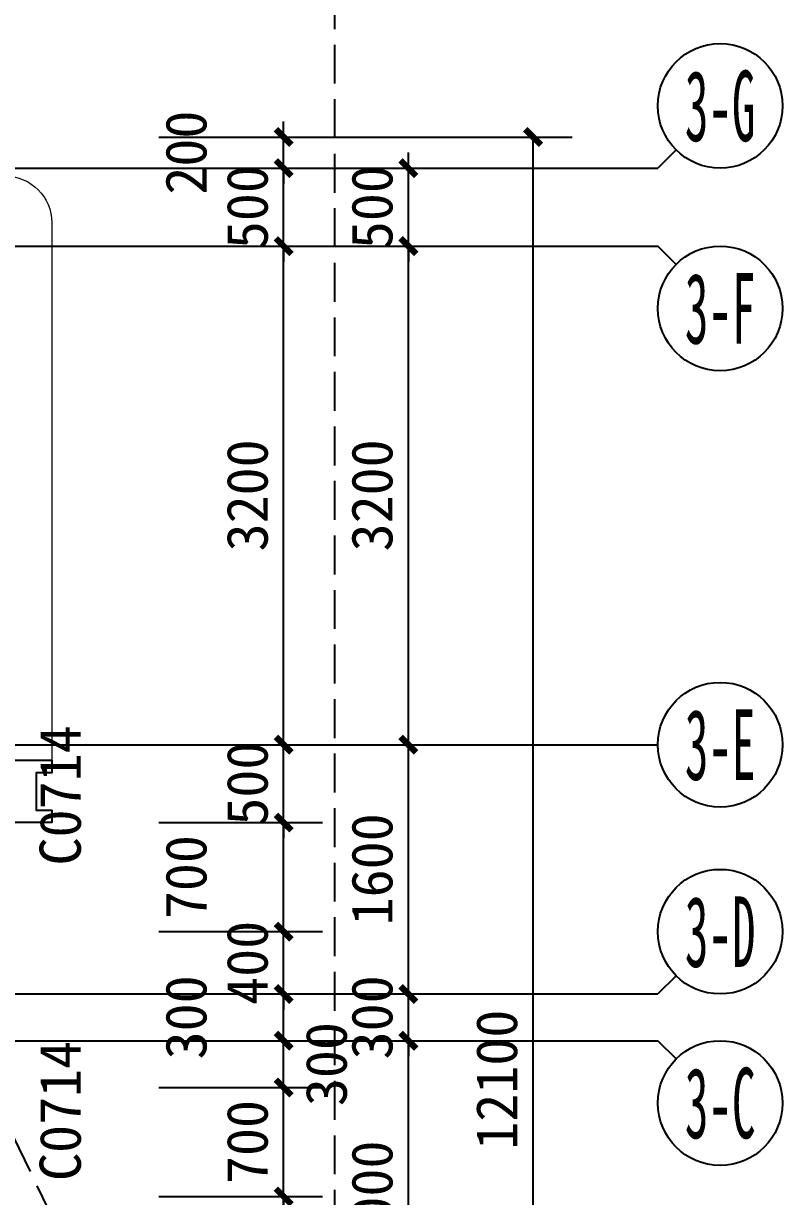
# Model space of a CAD drawing. Extents: x -46233 to 84150, y 109350 to 390860.
# Drawn here: x 50022 to 54891, y 232800 to 240329 of the extents above; entities that cross this region are included whole.
import ezdxf
from ezdxf.enums import TextEntityAlignment as Align

# ---------------------------------------------------------------- set-up
doc = ezdxf.new("R2010")
doc.units = 0
doc.header["$LTSCALE"] = 1000
doc.header["$MEASUREMENT"] = 0
doc.linetypes.add('3#-轴线$1$DOTE', pattern=[2.42, 2, -0.2, 0.02, -0.2])
doc.linetypes.add('DASH', pattern=[0.35, 0.25, -0.1])
doc.layers.get('Defpoints').update_dxf_attribs({"color": 4, "linetype": 'DASH'})
for name, color, linetype in [('125-MC编号-奇反$0$A-ANNO-TEXT', 255, 'Continuous'), ('3#-轴号$0$A-ANNO-AXIS-CIRC', 3, 'Continuous'), ('3#-轴号$0$A-ANNO-AXIS-TEXT', 7, 'Continuous'), ('3#-轴号$0$A-ANNO-DIMS', 3, 'Continuous'), ('3#-轴线$1$A-ANNO-DOTE', 10, '3#-轴线$1$DOTE'), ('3#楼J层线脚$0$A-00-HX-113-wall-01Y$0$HRAL', 31, 'Continuous'), ('A-ANNO-DIMS', 3, 'Continuous'), ('A-ANNO-HATC-PATT', 8, 'Continuous'), ('AXIS_TEXT', 7, 'Continuous')]:
    doc.layers.add(name, color=color, linetype=linetype)
doc.layers.add('3#楼J层线脚$0$A-00-15-1#-PM-2F$0$00-装饰-看', color=46, linetype='Continuous', lineweight=5)
doc.styles.add('125-MC编号-奇反$0$Standard', font='')
doc.styles.add('3#-轴号$0$_TCH_AXIS', font='')
doc.styles.add('3#-轴号$0$_TCH_DIM_T3', font='')
doc.styles.add('_TCH_DIM_T3', font='')
doc.styles.add('COMPLEX', font='COMPLEX')
doc.styles.get('125-MC编号-奇反$0$Standard').set_extended_font_data('SimSun')
doc.styles.get('3#-轴号$0$_TCH_AXIS').set_extended_font_data('SimSun')
doc.styles.get('3#-轴号$0$_TCH_DIM_T3').set_extended_font_data('SimSun')
doc.styles.get('_TCH_DIM_T3').set_extended_font_data('SimSun')
doc.dimstyles.new('3#-轴号$0$_TCH_ARCH&&100', dxfattribs={"dimtxt": 264.345992, "dimasz": 100, "dimexe": 250, "dimexo": 300, "dimgap": 100, "dimtad": 1, "dimdec": 0, "dimzin": 0, "dimdsep": 46, "dimtxsty": '3#-轴号$0$_TCH_DIM_T3', "dimblk": '3#-轴号$0$_ArchTick', "dimcen": 0.09, "dimclrt": 7, "dimazin": 2, "dimtfac": 1, "dimtdec": 0, "dimtix": 1, "dimtmove": 2, "dimatfit": 3, "dimfxl": 100, "dimtolj": 1, "dimtzin": 0, "dimarcsym": 0})
doc.dimstyles.new('_TCH_ARCH&&100', dxfattribs={"dimtxt": 264.345992, "dimasz": 100, "dimexe": 250, "dimexo": 300, "dimgap": 100, "dimtad": 1, "dimdec": 0, "dimzin": 0, "dimdsep": 46, "dimtxsty": '_TCH_DIM_T3', "dimblk": 'ARCHTICK', "dimcen": 0.09, "dimclrt": 7, "dimazin": 2, "dimtfac": 1, "dimtdec": 0, "dimtix": 1, "dimtmove": 2, "dimatfit": 3, "dimfxl": 100, "dimtolj": 1, "dimtzin": 0, "dimarcsym": 0})

# ---------------------------------------------------------------- blocks, each defined once
blk = doc.blocks.new('3#-轴线')
at = {"layer": '3#-轴线$1$A-ANNO-DOTE'}
for points in [[(-3000, 500), (45757.3, 500)], [(-3000, 0), (45757.3, 0)], [(-3000, -3200), (45757.3, -3200)], [(-3000, -4800), (45757.3, -4800)], [(-3000, -5100), (45757.3, -5100)]]:
    blk.add_lwpolyline(points, dxfattribs=at)
blk = doc.blocks.new('_AXISO')
blk.add_circle((0, 0), 0.5)
at = {"layer": 'AXIS_TEXT', "style": 'COMPLEX', "width": 1.041667}
blk.add_attdef('A', text='', height=0.56, dxfattribs=at).set_placement((-0.25, -0.28), (0.25, -0.28), align=Align.FIT)
blk = doc.blocks.new('3#-轴号$0$_ArchTick')
at = {"color": 0, "linetype": 'ByBlock', "const_width": 0.4}
blk.add_lwpolyline([(-0.5, -0.5), (0.5, 0.5)], dxfattribs=at)
blk = doc.blocks.new('*D812')
at = {"layer": '3#-轴号$0$A-ANNO-DIMS', "color": 0, "lineweight": -2, "transparency": 16777216}
for p, q in [((44188, -6100), (44938, -6100)), ((44688, -8100), (44688, -6100)), ((44188, -8100), (44938, -8100))]:
    blk.add_line(p, q, dxfattribs=at)
at = {"layer": 'Defpoints', "color": 0, "transparency": 16777216}
for p in [(43888, -6100), (44688, -6100), (43888, -8100)]:
    blk.add_point(p, dxfattribs=at)
at = {"layer": '3#-轴号$0$A-ANNO-DIMS', "color": 0, "lineweight": -2, "transparency": 16777216, "xscale": 100, "yscale": 100, "zscale": 100}
for p, rotation in [((44688, -6100), 90), ((44688, -8100), 270)]:
    blk.add_blockref('3#-轴号$0$_ArchTick', p, dxfattribs=dict(at, rotation=rotation))
at = {"layer": '3#-轴号$0$A-ANNO-DIMS', "color": 7, "transparency": 16777216, "insert": (44455.8, -7100), "char_height": 264.35, "attachment_point": 5, "rotation": 90, "style": '3#-轴号$0$_TCH_DIM_T3'}
blk.add_mtext('\\A1;2000', dxfattribs=at)
blk = doc.blocks.new('*D813')
at = {"layer": '3#-轴号$0$A-ANNO-DIMS', "color": 0, "lineweight": -2, "transparency": 16777216}
for p, q in [((44688, -5800), (44688, -5700)), ((44188, -5800), (44938, -5800)), ((44688, -6100), (44688, -5800)), ((44188, -6100), (44938, -6100)), ((44688, -6100), (44688, -6200))]:
    blk.add_line(p, q, dxfattribs=at)
at = {"layer": 'Defpoints', "color": 0, "transparency": 16777216}
for p in [(43888, -5800), (44688, -5800), (43888, -6100)]:
    blk.add_point(p, dxfattribs=at)
at = {"layer": '3#-轴号$0$A-ANNO-DIMS', "color": 0, "lineweight": -2, "transparency": 16777216, "xscale": 100, "yscale": 100, "zscale": 100}
for p, rotation in [((44688, -5800), 270), ((44688, -6100), 90)]:
    blk.add_blockref('3#-轴号$0$_ArchTick', p, dxfattribs=dict(at, rotation=rotation))
at = {"layer": '3#-轴号$0$A-ANNO-DIMS', "color": 7, "transparency": 16777216, "insert": (44455.8, -5950), "char_height": 264.35, "attachment_point": 5, "rotation": 90, "style": '3#-轴号$0$_TCH_DIM_T3'}
blk.add_mtext('\\A1;300', dxfattribs=at)
blk = doc.blocks.new('*D814')
at = {"layer": '3#-轴号$0$A-ANNO-DIMS', "color": 0, "lineweight": -2, "transparency": 16777216}
for p, q in [((44188, -4200), (44938, -4200)), ((44688, -5800), (44688, -4200)), ((44188, -5800), (44938, -5800))]:
    blk.add_line(p, q, dxfattribs=at)
at = {"layer": 'Defpoints', "color": 0, "transparency": 16777216}
for p in [(43888, -4200), (44688, -4200), (43888, -5800)]:
    blk.add_point(p, dxfattribs=at)
at = {"layer": '3#-轴号$0$A-ANNO-DIMS', "color": 0, "lineweight": -2, "transparency": 16777216, "xscale": 100, "yscale": 100, "zscale": 100}
for p, rotation in [((44688, -4200), 90), ((44688, -5800), 270)]:
    blk.add_blockref('3#-轴号$0$_ArchTick', p, dxfattribs=dict(at, rotation=rotation))
at = {"layer": '3#-轴号$0$A-ANNO-DIMS', "color": 7, "transparency": 16777216, "insert": (44455.8, -5000), "char_height": 264.35, "attachment_point": 5, "rotation": 90, "style": '3#-轴号$0$_TCH_DIM_T3'}
blk.add_mtext('\\A1;1600', dxfattribs=at)
blk = doc.blocks.new('*D815')
at = {"layer": '3#-轴号$0$A-ANNO-DIMS', "color": 0, "lineweight": -2, "transparency": 16777216}
for p, q in [((44188, -1000), (44938, -1000)), ((44688, -4200), (44688, -1000)), ((44188, -4200), (44938, -4200))]:
    blk.add_line(p, q, dxfattribs=at)
at = {"layer": 'Defpoints', "color": 0, "transparency": 16777216}
for p in [(43888, -1000), (44688, -1000), (43888, -4200)]:
    blk.add_point(p, dxfattribs=at)
at = {"layer": '3#-轴号$0$A-ANNO-DIMS', "color": 0, "lineweight": -2, "transparency": 16777216, "xscale": 100, "yscale": 100, "zscale": 100}
for p, rotation in [((44688, -1000), 90), ((44688, -4200), 270)]:
    blk.add_blockref('3#-轴号$0$_ArchTick', p, dxfattribs=dict(at, rotation=rotation))
at = {"layer": '3#-轴号$0$A-ANNO-DIMS', "color": 7, "transparency": 16777216, "insert": (44455.8, -2600), "char_height": 264.35, "attachment_point": 5, "rotation": 90, "style": '3#-轴号$0$_TCH_DIM_T3'}
blk.add_mtext('\\A1;3200', dxfattribs=at)
blk = doc.blocks.new('*D816')
at = {"layer": '3#-轴号$0$A-ANNO-DIMS', "color": 0, "lineweight": -2, "transparency": 16777216}
for p, q in [((44688, -500), (44688, -400)), ((44188, -500), (44938, -500)), ((44688, -1000), (44688, -500)), ((44188, -1000), (44938, -1000)), ((44688, -1000), (44688, -1100))]:
    blk.add_line(p, q, dxfattribs=at)
at = {"layer": 'Defpoints', "color": 0, "transparency": 16777216}
for p in [(43888, -500), (44688, -500), (43888, -1000)]:
    blk.add_point(p, dxfattribs=at)
at = {"layer": '3#-轴号$0$A-ANNO-DIMS', "color": 0, "lineweight": -2, "transparency": 16777216, "xscale": 100, "yscale": 100, "zscale": 100}
for p, rotation in [((44688, -500), 270), ((44688, -1000), 90)]:
    blk.add_blockref('3#-轴号$0$_ArchTick', p, dxfattribs=dict(at, rotation=rotation))
at = {"layer": '3#-轴号$0$A-ANNO-DIMS', "color": 7, "transparency": 16777216, "insert": (44455.8, -750), "char_height": 264.35, "attachment_point": 5, "rotation": 90, "style": '3#-轴号$0$_TCH_DIM_T3'}
blk.add_mtext('\\A1;500', dxfattribs=at)
blk = doc.blocks.new('125-MC编号-奇反')
at = {"layer": '125-MC编号-奇反$0$A-ANNO-TEXT', "color": 2, "style": '125-MC编号-奇反$0$Standard'}
for p in [(11236.8, 3124.9, 0), (11236.8, 1100.1, 0)]:
    blk.add_text('C0714', height=264.35, rotation=90, dxfattribs=at).set_placement(p)
blk = doc.blocks.new('3#楼J层线脚')
at = {"layer": '3#楼J层线脚$0$A-00-15-1#-PM-2F$0$00-装饰-看', "linetype": 'ByBlock'}
blk.add_lwpolyline([(-4749.8, 7549.7), (-10750.9, 7549.7, 0.414212), (-11050.9, 7249.7), (-11050.9, 3799.9)], format="xyb", dxfattribs=at)
blk.add_lwpolyline([(-11049.8, 3479.9), (-11049.8, 3399.9)], dxfattribs=at)
at = {"layer": '3#楼J层线脚$0$A-00-HX-113-wall-01Y$0$HRAL'}
blk.add_lwpolyline([(-10650.1, 3799.9), (-11050.1, 3799.9), (-11050.1, 3719.9), (-10950.1, 3719.9), (-10950.1, 3479.9), (-11050.1, 3479.9), (-11050.1, 3399.9), (-10650.1, 3399.9)], dxfattribs=at)
blk = doc.blocks.new('_ArchTick')
at = {"color": 0, "linetype": 'ByBlock', "const_width": 0.4}
blk.add_lwpolyline([(-0.5, -0.5), (0.5, 0.5)], dxfattribs=at)
blk = doc.blocks.new('*D373')
at = {"layer": 'A-ANNO-DIMS', "color": 0, "lineweight": -2, "transparency": 16777216}
for p, q in [((51690.7, 239600), (51690.7, 239700)), ((50890.7, 239600), (51940.7, 239600)), ((51690.7, 239400), (51690.7, 239600)), ((50890.7, 239400), (51940.7, 239400)), ((51690.7, 239400), (51690.7, 239300))]:
    blk.add_line(p, q, dxfattribs=at)
at = {"layer": 'Defpoints', "color": 0, "transparency": 16777216}
for p in [(50590.7, 239600), (51690.7, 239600), (50590.7, 239400)]:
    blk.add_point(p, dxfattribs=at)
at = {"layer": 'A-ANNO-DIMS', "color": 0, "lineweight": -2, "transparency": 16777216, "xscale": 100, "yscale": 100, "zscale": 100}
for p, rotation in [((51690.7, 239600), 270), ((51690.7, 239400), 90)]:
    blk.add_blockref('_ArchTick', p, dxfattribs=dict(at, rotation=rotation))
at = {"layer": 'A-ANNO-DIMS', "color": 7, "transparency": 16777216, "insert": (51065.7, 239500), "char_height": 264.35, "attachment_point": 5, "rotation": 90, "style": '_TCH_DIM_T3'}
blk.add_mtext('\\A1;200', dxfattribs=at)
blk = doc.blocks.new('*D374')
at = {"layer": 'A-ANNO-DIMS', "color": 0, "lineweight": -2, "transparency": 16777216}
for p, q in [((51690.7, 239400), (51690.7, 239500)), ((50890.7, 239400), (51940.7, 239400)), ((51690.7, 238900), (51690.7, 239400)), ((50890.7, 238900), (51940.7, 238900)), ((51690.7, 238900), (51690.7, 238800))]:
    blk.add_line(p, q, dxfattribs=at)
at = {"layer": 'Defpoints', "color": 0, "transparency": 16777216}
for p in [(50590.7, 239400), (51690.7, 239400), (50590.7, 238900)]:
    blk.add_point(p, dxfattribs=at)
at = {"layer": 'A-ANNO-DIMS', "color": 0, "lineweight": -2, "transparency": 16777216, "xscale": 100, "yscale": 100, "zscale": 100}
for p, rotation in [((51690.7, 239400), 270), ((51690.7, 238900), 90)]:
    blk.add_blockref('_ArchTick', p, dxfattribs=dict(at, rotation=rotation))
at = {"layer": 'A-ANNO-DIMS', "color": 7, "transparency": 16777216, "insert": (51458.5, 239150), "char_height": 264.35, "attachment_point": 5, "rotation": 90, "style": '_TCH_DIM_T3'}
blk.add_mtext('\\A1;500', dxfattribs=at)
blk = doc.blocks.new('*D375')
at = {"layer": 'A-ANNO-DIMS', "color": 0, "lineweight": -2, "transparency": 16777216}
for p, q in [((50890.7, 238900), (51940.7, 238900)), ((51690.7, 235700), (51690.7, 238900)), ((50890.7, 235700), (51940.7, 235700))]:
    blk.add_line(p, q, dxfattribs=at)
at = {"layer": 'Defpoints', "color": 0, "transparency": 16777216}
for p in [(50590.7, 238900), (51690.7, 238900), (50590.7, 235700)]:
    blk.add_point(p, dxfattribs=at)
at = {"layer": 'A-ANNO-DIMS', "color": 0, "lineweight": -2, "transparency": 16777216, "xscale": 100, "yscale": 100, "zscale": 100}
for p, rotation in [((51690.7, 238900), 90), ((51690.7, 235700), 270)]:
    blk.add_blockref('_ArchTick', p, dxfattribs=dict(at, rotation=rotation))
at = {"layer": 'A-ANNO-DIMS', "color": 7, "transparency": 16777216, "insert": (51458.5, 237300), "char_height": 264.35, "attachment_point": 5, "rotation": 90, "style": '_TCH_DIM_T3'}
blk.add_mtext('\\A1;3200', dxfattribs=at)
blk = doc.blocks.new('*D376')
at = {"layer": 'A-ANNO-DIMS', "color": 0, "lineweight": -2, "transparency": 16777216}
for p, q in [((51690.7, 235700), (51690.7, 235800)), ((50890.7, 235700), (51940.7, 235700)), ((51690.7, 235200), (51690.7, 235700)), ((50890.7, 235200), (51940.7, 235200)), ((51690.7, 235200), (51690.7, 235100))]:
    blk.add_line(p, q, dxfattribs=at)
at = {"layer": 'Defpoints', "color": 0, "transparency": 16777216}
for p in [(50590.7, 235700), (51690.7, 235700), (50590.7, 235200)]:
    blk.add_point(p, dxfattribs=at)
at = {"layer": 'A-ANNO-DIMS', "color": 0, "lineweight": -2, "transparency": 16777216, "xscale": 100, "yscale": 100, "zscale": 100}
for p, rotation in [((51690.7, 235700), 270), ((51690.7, 235200), 90)]:
    blk.add_blockref('_ArchTick', p, dxfattribs=dict(at, rotation=rotation))
at = {"layer": 'A-ANNO-DIMS', "color": 7, "transparency": 16777216, "insert": (51458.5, 235450), "char_height": 264.35, "attachment_point": 5, "rotation": 90, "style": '_TCH_DIM_T3'}
blk.add_mtext('\\A1;500', dxfattribs=at)
blk = doc.blocks.new('*D377')
at = {"layer": 'A-ANNO-DIMS', "color": 0, "lineweight": -2, "transparency": 16777216}
for p, q in [((50890.7, 235200), (51940.7, 235200)), ((51690.7, 234500), (51690.7, 235200)), ((50890.7, 234500), (51940.7, 234500))]:
    blk.add_line(p, q, dxfattribs=at)
at = {"layer": 'Defpoints', "color": 0, "transparency": 16777216}
for p in [(50590.7, 235200), (51690.7, 235200), (50590.7, 234500)]:
    blk.add_point(p, dxfattribs=at)
at = {"layer": 'A-ANNO-DIMS', "color": 0, "lineweight": -2, "transparency": 16777216, "xscale": 100, "yscale": 100, "zscale": 100}
for p, rotation in [((51690.7, 235200), 90), ((51690.7, 234500), 270)]:
    blk.add_blockref('_ArchTick', p, dxfattribs=dict(at, rotation=rotation))
at = {"layer": 'A-ANNO-DIMS', "color": 7, "transparency": 16777216, "insert": (51065.7, 234850), "char_height": 264.35, "attachment_point": 5, "rotation": 90, "style": '_TCH_DIM_T3'}
blk.add_mtext('\\A1;700', dxfattribs=at)
blk = doc.blocks.new('*D378')
at = {"layer": 'A-ANNO-DIMS', "color": 0, "lineweight": -2, "transparency": 16777216}
for p, q in [((51690.7, 234500), (51690.7, 234600)), ((50890.7, 234500), (51940.7, 234500)), ((51690.7, 234100), (51690.7, 234500)), ((50890.7, 234100), (51940.7, 234100)), ((51690.7, 234100), (51690.7, 234000))]:
    blk.add_line(p, q, dxfattribs=at)
at = {"layer": 'Defpoints', "color": 0, "transparency": 16777216}
for p in [(50590.7, 234500), (51690.7, 234500), (50590.7, 234100)]:
    blk.add_point(p, dxfattribs=at)
at = {"layer": 'A-ANNO-DIMS', "color": 0, "lineweight": -2, "transparency": 16777216, "xscale": 100, "yscale": 100, "zscale": 100}
for p, rotation in [((51690.7, 234500), 270), ((51690.7, 234100), 90)]:
    blk.add_blockref('_ArchTick', p, dxfattribs=dict(at, rotation=rotation))
at = {"layer": 'A-ANNO-DIMS', "color": 7, "transparency": 16777216, "insert": (51458.5, 234300), "char_height": 264.35, "attachment_point": 5, "rotation": 90, "style": '_TCH_DIM_T3'}
blk.add_mtext('\\A1;400', dxfattribs=at)
blk = doc.blocks.new('*D379')
at = {"layer": 'A-ANNO-DIMS', "color": 0, "lineweight": -2, "transparency": 16777216}
for p, q in [((50890.7, 234100), (51940.7, 234100)), ((51690.7, 233800), (51690.7, 234100)), ((50890.7, 233800), (51940.7, 233800))]:
    blk.add_line(p, q, dxfattribs=at)
at = {"layer": 'Defpoints', "color": 0, "transparency": 16777216}
for p in [(50590.7, 234100), (51690.7, 234100), (50590.7, 233800)]:
    blk.add_point(p, dxfattribs=at)
at = {"layer": 'A-ANNO-DIMS', "color": 0, "lineweight": -2, "transparency": 16777216, "xscale": 100, "yscale": 100, "zscale": 100}
for p, rotation in [((51690.7, 234100), 90), ((51690.7, 233800), 270)]:
    blk.add_blockref('_ArchTick', p, dxfattribs=dict(at, rotation=rotation))
at = {"layer": 'A-ANNO-DIMS', "color": 7, "transparency": 16777216, "insert": (51065.7, 233950), "char_height": 264.35, "attachment_point": 5, "rotation": 90, "style": '_TCH_DIM_T3'}
blk.add_mtext('\\A1;300', dxfattribs=at)
blk = doc.blocks.new('*D380')
at = {"layer": 'A-ANNO-DIMS', "color": 0, "lineweight": -2, "transparency": 16777216}
for p, q in [((50890.7, 233800), (51940.7, 233800)), ((51690.7, 233500), (51690.7, 233800)), ((50890.7, 233500), (51940.7, 233500))]:
    blk.add_line(p, q, dxfattribs=at)
at = {"layer": 'Defpoints', "color": 0, "transparency": 16777216}
for p in [(50590.7, 233800), (51690.7, 233800), (50590.7, 233500)]:
    blk.add_point(p, dxfattribs=at)
at = {"layer": 'A-ANNO-DIMS', "color": 0, "lineweight": -2, "transparency": 16777216, "xscale": 100, "yscale": 100, "zscale": 100}
for p, rotation in [((51690.7, 233800), 90), ((51690.7, 233500), 270)]:
    blk.add_blockref('_ArchTick', p, dxfattribs=dict(at, rotation=rotation))
at = {"layer": 'A-ANNO-DIMS', "color": 7, "transparency": 16777216, "insert": (51965.7, 233650), "char_height": 264.35, "attachment_point": 5, "rotation": 90, "style": '_TCH_DIM_T3'}
blk.add_mtext('\\A1;300', dxfattribs=at)
blk = doc.blocks.new('*D381')
at = {"layer": 'A-ANNO-DIMS', "color": 0, "lineweight": -2, "transparency": 16777216}
for p, q in [((51690.7, 233500), (51690.7, 233600)), ((50890.7, 233500), (51940.7, 233500)), ((51690.7, 232800), (51690.7, 233500)), ((50890.7, 232800), (51940.7, 232800)), ((51690.7, 232800), (51690.7, 232700))]:
    blk.add_line(p, q, dxfattribs=at)
at = {"layer": 'Defpoints', "color": 0, "transparency": 16777216}
for p in [(50590.7, 233500), (51690.7, 233500), (50590.7, 232800)]:
    blk.add_point(p, dxfattribs=at)
at = {"layer": 'A-ANNO-DIMS', "color": 0, "lineweight": -2, "transparency": 16777216, "xscale": 100, "yscale": 100, "zscale": 100}
for p, rotation in [((51690.7, 233500), 270), ((51690.7, 232800), 90)]:
    blk.add_blockref('_ArchTick', p, dxfattribs=dict(at, rotation=rotation))
at = {"layer": 'A-ANNO-DIMS', "color": 7, "transparency": 16777216, "insert": (51458.5, 233150), "char_height": 264.35, "attachment_point": 5, "rotation": 90, "style": '_TCH_DIM_T3'}
blk.add_mtext('\\A1;700', dxfattribs=at)
blk = doc.blocks.new('*D382')
at = {"layer": 'A-ANNO-DIMS', "color": 0, "lineweight": -2, "transparency": 16777216}
for p, q in [((50890.7, 232800), (51940.7, 232800)), ((51690.7, 231800), (51690.7, 232800)), ((50890.7, 231800), (51940.7, 231800))]:
    blk.add_line(p, q, dxfattribs=at)
at = {"layer": 'Defpoints', "color": 0, "transparency": 16777216}
for p in [(50590.7, 232800), (51690.7, 232800), (50590.7, 231800)]:
    blk.add_point(p, dxfattribs=at)
at = {"layer": 'A-ANNO-DIMS', "color": 0, "lineweight": -2, "transparency": 16777216, "xscale": 100, "yscale": 100, "zscale": 100}
for p, rotation in [((51690.7, 232800), 90), ((51690.7, 231800), 270)]:
    blk.add_blockref('_ArchTick', p, dxfattribs=dict(at, rotation=rotation))
at = {"layer": 'A-ANNO-DIMS', "color": 7, "transparency": 16777216, "insert": (51458.5, 232300), "char_height": 264.35, "attachment_point": 5, "rotation": 90, "style": '_TCH_DIM_T3'}
blk.add_mtext('\\A1;1000', dxfattribs=at)
blk = doc.blocks.new('*D463')
at = {"layer": 'A-ANNO-DIMS', "color": 0, "lineweight": -2, "transparency": 16777216}
for p, q in [((50890.7, 239600), (53540.7, 239600)), ((53290.7, 227500), (53290.7, 239600)), ((50890.7, 227500), (53540.7, 227500))]:
    blk.add_line(p, q, dxfattribs=at)
at = {"layer": 'Defpoints', "color": 0, "transparency": 16777216}
for p in [(50590.7, 239600), (53290.7, 239600), (50590.7, 227500)]:
    blk.add_point(p, dxfattribs=at)
at = {"layer": 'A-ANNO-DIMS', "color": 0, "lineweight": -2, "transparency": 16777216, "xscale": 100, "yscale": 100, "zscale": 100}
for p, rotation in [((53290.7, 239600), 90), ((53290.7, 227500), 270)]:
    blk.add_blockref('_ArchTick', p, dxfattribs=dict(at, rotation=rotation))
at = {"layer": 'A-ANNO-DIMS', "color": 7, "transparency": 16777216, "insert": (53058.5, 233550), "char_height": 264.35, "attachment_point": 5, "rotation": 90, "style": '_TCH_DIM_T3'}
blk.add_mtext('\\A1;12100', dxfattribs=at)
blk = doc.blocks.new('3#-轴号')
at = {"layer": '3#-轴号$0$A-ANNO-AXIS-CIRC'}
for p, q in [((46405.1, -382.8), (46288, -500)), ((42288, -500), (46288, -500)), ((42288, -1000), (46288, -1000)), ((46405.1, -1117.2), (46288, -1000)), ((42288, -4200), (46288, -4200)), ((46405.1, -5682.8), (46288, -5800)), ((42288, -5800), (46288, -5800)), ((42288, -6100), (46288, -6100)), ((46405.1, -6217.2), (46288, -6100))]:
    blk.add_line(p, q, dxfattribs=at)
at = {"layer": 'Defpoints'}
blk.add_lwpolyline([(-2360.1, 4492.7), (44213.5, 4492.7), (44213.5, -15203.4), (-2360.1, -15203.4)], close=True, dxfattribs=at)
at = {"layer": '3#-轴号$0$A-ANNO-AXIS-CIRC'}
ref = blk.add_blockref('_AXISO', (46688, -100), dxfattribs=dict(at, xscale=800, yscale=800, zscale=800))
ref.add_attrib('A', '3-G', dxfattribs={"layer": '3#-轴号$0$A-ANNO-AXIS-TEXT', "height": 452.55, "style": '3#-轴号$0$_TCH_AXIS', "width": 0.466146}).set_placement((46461.7, -326.3), (46914.3, -326.3), align=Align.FIT)
ref = blk.add_blockref('_AXISO', (46688, -1400), dxfattribs=dict(at, xscale=800, yscale=800, zscale=800))
ref.add_attrib('A', '3-F', dxfattribs={"layer": '3#-轴号$0$A-ANNO-AXIS-TEXT', "height": 452.55, "style": '3#-轴号$0$_TCH_AXIS', "width": 0.466146}).set_placement((46461.7, -1626.3), (46914.3, -1626.3), align=Align.FIT)
ref = blk.add_blockref('_AXISO', (46688, -4200), dxfattribs=dict(at, xscale=800, yscale=800, zscale=800))
ref.add_attrib('A', '3-E', dxfattribs={"layer": '3#-轴号$0$A-ANNO-AXIS-TEXT', "height": 452.55, "style": '3#-轴号$0$_TCH_AXIS', "width": 0.466146}).set_placement((46461.7, -4426.3), (46914.3, -4426.3), align=Align.FIT)
ref = blk.add_blockref('_AXISO', (46688, -5400), dxfattribs=dict(at, xscale=800, yscale=800, zscale=800))
ref.add_attrib('A', '3-D', dxfattribs={"layer": '3#-轴号$0$A-ANNO-AXIS-TEXT', "height": 452.55, "style": '3#-轴号$0$_TCH_AXIS', "width": 0.466146}).set_placement((46461.7, -5626.3), (46914.3, -5626.3), align=Align.FIT)
ref = blk.add_blockref('_AXISO', (46688, -6500), dxfattribs=dict(at, xscale=800, yscale=800, zscale=800))
ref.add_attrib('A', '3-C', dxfattribs={"layer": '3#-轴号$0$A-ANNO-AXIS-TEXT', "height": 452.55, "style": '3#-轴号$0$_TCH_AXIS', "width": 0.466146}).set_placement((46461.7, -6726.3), (46914.3, -6726.3), align=Align.FIT)
at = {"layer": '3#-轴号$0$A-ANNO-DIMS'}
for p1, p2, picture, middle in [((43888, -1000), (43888, -500), '*D816', (44455.8, -750)), ((43888, -4200), (43888, -1000), '*D815', (44455.8, -2600)), ((43888, -5800), (43888, -4200), '*D814', (44455.8, -5000)), ((43888, -6100), (43888, -5800), '*D813', (44455.8, -5950)), ((43888, -8100), (43888, -6100), '*D812', (44455.8, -7100))]:
    dim = blk.add_aligned_dim(p1=p1, p2=p2, distance=-800, dimstyle='3#-轴号$0$_TCH_ARCH&&100', dxfattribs=at)
    dim.commit()
    dim.dimension.update_dxf_attribs({"geometry": picture, "text_midpoint": middle})

msp = doc.modelspace()

# ---------------------------------------------------------------- linework, layer by layer
at = {"layer": 'A-ANNO-HATC-PATT', "linetype": 'DASH'}
msp.add_lwpolyline([(49802.7, 233500), (53273, 226321.1)], dxfattribs=at)

# ---------------------------------------------------------------- block references
for name, p in [('3#-轴号', (7802.7, 239900)), ('3#-轴线', (7802.7, 238900)), ('125-MC编号-奇反', (39152.7, 231800))]:
    msp.add_blockref(name, p)
at = {"xscale": -1}
msp.add_blockref('3#楼J层线脚', (39152.7, 231800), dxfattribs=at)

# ---------------------------------------------------------------- dimensions: what is measured, and where the dimension line sits
at = {"layer": 'A-ANNO-DIMS'}
for base, p1, p2, picture, middle in [((51690.7, 239600), (50590.7, 239400), (50590.7, 239600), '*D373', (51065.7, 239500)), ((51690.7, 235200), (50590.7, 234500), (50590.7, 235200), '*D377', (51065.7, 234850)), ((51690.7, 234100), (50590.7, 233800), (50590.7, 234100), '*D379', (51065.7, 233950)), ((51690.7, 233800), (50590.7, 233500), (50590.7, 233800), '*D380', (51965.7, 233650))]:
    dim = msp.add_linear_dim(base=base, p1=p1, p2=p2, angle=90, dimstyle='_TCH_ARCH&&100', dxfattribs=at)
    dim.commit()
    dim.dimension.update_dxf_attribs({"geometry": picture, "text_midpoint": middle, "dimtype": 129})
for p1, p2, distance, picture, middle in [((50590.7, 227500), (50590.7, 239600), -2700, '*D463', (53058.5, 233550)), ((50590.7, 238900), (50590.7, 239400), -1100, '*D374', (51458.5, 239150)), ((50590.7, 235700), (50590.7, 238900), -1100, '*D375', (51458.5, 237300)), ((50590.7, 235200), (50590.7, 235700), -1100, '*D376', (51458.5, 235450)), ((50590.7, 234100), (50590.7, 234500), -1100, '*D378', (51458.5, 234300)), ((50590.7, 232800), (50590.7, 233500), -1100, '*D381', (51458.5, 233150)), ((50590.7, 231800), (50590.7, 232800), -1100, '*D382', (51458.5, 232300))]:
    dim = msp.add_aligned_dim(p1=p1, p2=p2, distance=distance, dimstyle='_TCH_ARCH&&100', dxfattribs=at)
    dim.commit()
    dim.dimension.update_dxf_attribs({"geometry": picture, "text_midpoint": middle})

doc.saveas('drawing.dxf')
